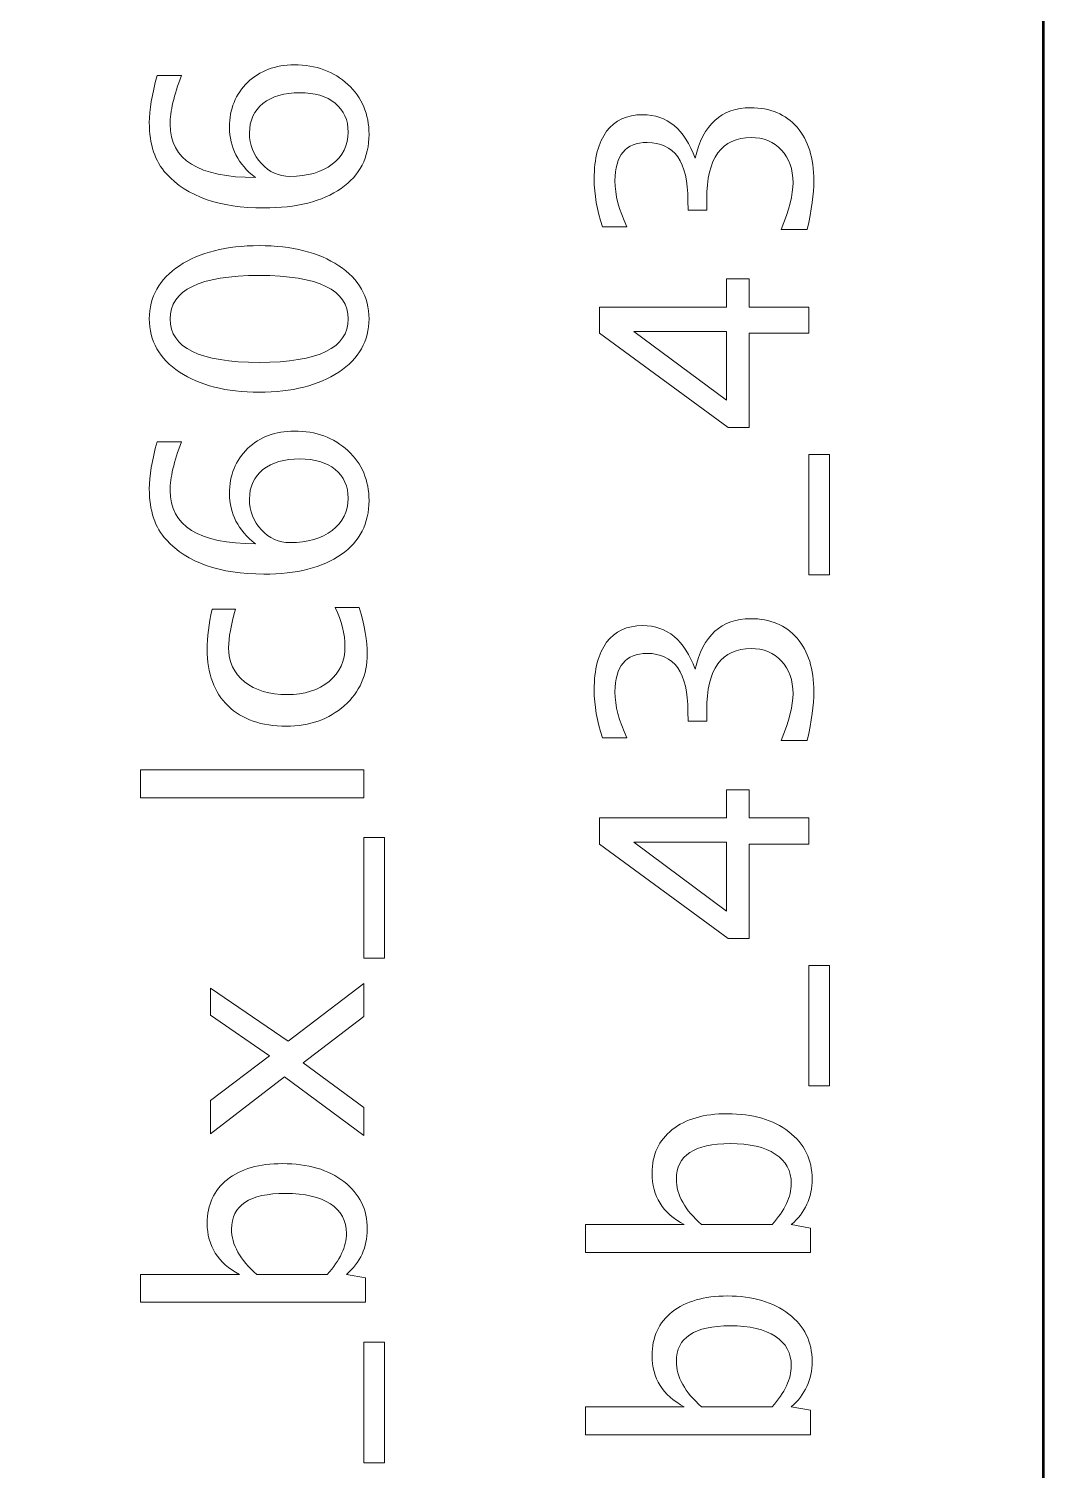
# Model space of a CAD drawing. Header units: centimetres. Extents: x -9.1 to 9.1, y -13.6 to 13.6.
# Drawn here: x 6.825 to 9.05, y 7.592 to 10.753 of the extents above; entities that cross this region are included whole.
import ezdxf

# ---------------------------------------------------------------- set-up
doc = ezdxf.new("R2010")
doc.units = ezdxf.units.CM
doc.header["$MEASUREMENT"] = 0
doc.layers.add('Layer 1', color=7, linetype='Continuous')

msp = doc.modelspace()

# ---------------------------------------------------------------- linework, layer by layer
at = {"layer": 'Layer 1', "lineweight": 53}
msp.add_open_spline([(0.15, 13.05), (0.15, 13.05), (0.15, 0.65), (0.15, 0.65), (0.15, 0.65), (0.15, 0.37386), (0.37386, 0.15), (0.65, 0.15), (0.65, 0.15), (0.65, 0.15), (8.55, 0.15), (8.55, 0.15), (8.55, 0.15), (8.82614, 0.15), (9.05, 0.37386), (9.05, 0.65), (9.05, 0.65), (9.05, 0.65), (9.05, 13.05), (9.05, 13.05), (9.05, 13.05), (9.05, 13.32614), (8.82614, 13.55), (8.55, 13.55), (8.55, 13.55), (8.55, 13.55), (0.65, 13.55), (0.65, 13.55), (0.65, 13.55), (0.37386, 13.55), (0.15, 13.32614), (0.15, 13.05)], degree=3, knots=[0, 0, 0, 0, 0.1111111, 0.1111111, 0.1111111, 0.1111111, 0.2222222, 0.2222222, 0.2222222, 0.2222222, 0.3333333, 0.3333333, 0.3333333, 0.3333333, 0.4444444, 0.4444444, 0.4444444, 0.4444444, 0.5555556, 0.5555556, 0.5555556, 0.5555556, 0.6666667, 0.6666667, 0.6666667, 0.6666667, 0.7777778, 0.7777778, 0.7777778, 0.7777778, 1, 1, 1, 1], dxfattribs=at)
at = {"layer": 'Layer 1', "color": 5, "lineweight": 9}
for points, knots in [([(7.32191, 10.42645), (7.28412, 10.45566), (7.26518, 10.49238), (7.26518, 10.53663), (7.26518, 10.53663), (7.26518, 10.57674), (7.27841, 10.60955), (7.30497, 10.63516), (7.30497, 10.63516), (7.33154, 10.66067), (7.36562, 10.67348), (7.40721, 10.67348), (7.40721, 10.67348), (7.45494, 10.67348), (7.4942, 10.65919), (7.525, 10.63051), (7.525, 10.63051), (7.5558, 10.60183), (7.57125, 10.56542), (7.57125, 10.52107), (7.57125, 10.52107), (7.57125, 10.47069), (7.55082, 10.43111), (7.51008, 10.40264), (7.51008, 10.40264), (7.46923, 10.37406), (7.41271, 10.35978), (7.34064, 10.35978), (7.34064, 10.35978), (7.24348, 10.35978), (7.17226, 10.38475), (7.12675, 10.4346), (7.12675, 10.4346), (7.10177, 10.46169), (7.08928, 10.49916), (7.08928, 10.5469), (7.08928, 10.5469), (7.08928, 10.57463), (7.095, 10.60902), (7.10643, 10.64998), (7.10643, 10.64998), (7.10643, 10.64998), (7.15977, 10.64998), (7.15977, 10.64998), (7.15977, 10.64998), (7.14326, 10.60669), (7.135, 10.57113), (7.135, 10.54319), (7.135, 10.54319), (7.135, 10.4654), (7.19734, 10.42645), (7.32191, 10.42645)], [0, 0, 0, 0, 0.0714286, 0.0714286, 0.0714286, 0.0714286, 0.1428571, 0.1428571, 0.1428571, 0.1428571, 0.2142857, 0.2142857, 0.2142857, 0.2142857, 0.2857143, 0.2857143, 0.2857143, 0.2857143, 0.3571429, 0.3571429, 0.3571429, 0.3571429, 0.4285714, 0.4285714, 0.4285714, 0.4285714, 0.5, 0.5, 0.5, 0.5, 0.5714286, 0.5714286, 0.5714286, 0.5714286, 0.6428571, 0.6428571, 0.6428571, 0.6428571, 0.7142857, 0.7142857, 0.7142857, 0.7142857, 0.7857143, 0.7857143, 0.7857143, 0.7857143, 0.8571429, 0.8571429, 0.8571429, 0.8571429, 1, 1, 1, 1]), ([(7.41927, 10.61252), (7.3853, 10.61252), (7.35842, 10.60468), (7.33863, 10.58891), (7.33863, 10.58891), (7.31884, 10.57315), (7.30899, 10.55156), (7.30899, 10.52413), (7.30899, 10.52413), (7.30899, 10.49799), (7.31767, 10.47566), (7.33514, 10.45704), (7.33514, 10.45704), (7.35249, 10.4383), (7.37345, 10.42899), (7.39789, 10.42899), (7.39789, 10.42899), (7.43642, 10.42899), (7.46732, 10.43788), (7.4906, 10.45555), (7.4906, 10.45555), (7.51389, 10.47333), (7.52553, 10.49683), (7.52553, 10.52604), (7.52553, 10.52604), (7.52553, 10.55261), (7.516, 10.57367), (7.49695, 10.58923), (7.49695, 10.58923), (7.4779, 10.60479), (7.45198, 10.61252), (7.41927, 10.61252)], [0, 0, 0, 0, 0.1111111, 0.1111111, 0.1111111, 0.1111111, 0.2222222, 0.2222222, 0.2222222, 0.2222222, 0.3333333, 0.3333333, 0.3333333, 0.3333333, 0.4444444, 0.4444444, 0.4444444, 0.4444444, 0.5555556, 0.5555556, 0.5555556, 0.5555556, 0.6666667, 0.6666667, 0.6666667, 0.6666667, 0.7777778, 0.7777778, 0.7777778, 0.7777778, 1, 1, 1, 1]), ([(8.53242, 10.31219), (8.53242, 10.31219), (8.47527, 10.31219), (8.47527, 10.31219), (8.47527, 10.31219), (8.49263, 10.35579), (8.50131, 10.38998), (8.50131, 10.41506), (8.50131, 10.41506), (8.50131, 10.44459), (8.49284, 10.46841), (8.4758, 10.48672), (8.4758, 10.48672), (8.45876, 10.50503), (8.43654, 10.51413), (8.40923, 10.51413), (8.40923, 10.51413), (8.34446, 10.51413), (8.31208, 10.46905), (8.31208, 10.37887), (8.31208, 10.37887), (8.31208, 10.37887), (8.31208, 10.35474), (8.31208, 10.35474), (8.31208, 10.35474), (8.31208, 10.35474), (8.27112, 10.35474), (8.27112, 10.35474), (8.27112, 10.35474), (8.27112, 10.35474), (8.2708, 10.37611), (8.2708, 10.37611), (8.2708, 10.37611), (8.2708, 10.46089), (8.24096, 10.50334), (8.18116, 10.50334), (8.18116, 10.50334), (8.13428, 10.50334), (8.11078, 10.47518), (8.11078, 10.41898), (8.11078, 10.41898), (8.11078, 10.38881), (8.11946, 10.35537), (8.13682, 10.31854), (8.13682, 10.31854), (8.13682, 10.31854), (8.08348, 10.31854), (8.08348, 10.31854), (8.08348, 10.31854), (8.0712, 10.35463), (8.06506, 10.38945), (8.06506, 10.42289), (8.06506, 10.42289), (8.06506, 10.46841), (8.07417, 10.50344), (8.09237, 10.52778), (8.09237, 10.52778), (8.11047, 10.55212), (8.13682, 10.5643), (8.17132, 10.5643), (8.17132, 10.5643), (8.22519, 10.5643), (8.26361, 10.53244), (8.28647, 10.46862), (8.28647, 10.46862), (8.30372, 10.5426), (8.34425, 10.57954), (8.40828, 10.57954), (8.40828, 10.57954), (8.45146, 10.57954), (8.48543, 10.56525), (8.51009, 10.53678), (8.51009, 10.53678), (8.53475, 10.50831), (8.54703, 10.46915), (8.54703, 10.4194), (8.54703, 10.4194), (8.54703, 10.39104), (8.54216, 10.35537), (8.53242, 10.31219)], [0, 0, 0, 0, 0.047619, 0.047619, 0.047619, 0.047619, 0.0952381, 0.0952381, 0.0952381, 0.0952381, 0.1428571, 0.1428571, 0.1428571, 0.1428571, 0.1904762, 0.1904762, 0.1904762, 0.1904762, 0.2380952, 0.2380952, 0.2380952, 0.2380952, 0.2857143, 0.2857143, 0.2857143, 0.2857143, 0.3333333, 0.3333333, 0.3333333, 0.3333333, 0.3809524, 0.3809524, 0.3809524, 0.3809524, 0.4285714, 0.4285714, 0.4285714, 0.4285714, 0.4761905, 0.4761905, 0.4761905, 0.4761905, 0.5238095, 0.5238095, 0.5238095, 0.5238095, 0.5714286, 0.5714286, 0.5714286, 0.5714286, 0.6190476, 0.6190476, 0.6190476, 0.6190476, 0.6666667, 0.6666667, 0.6666667, 0.6666667, 0.7142857, 0.7142857, 0.7142857, 0.7142857, 0.7619048, 0.7619048, 0.7619048, 0.7619048, 0.8095238, 0.8095238, 0.8095238, 0.8095238, 0.8571429, 0.8571429, 0.8571429, 0.8571429, 0.9047619, 0.9047619, 0.9047619, 0.9047619, 1, 1, 1, 1]), ([(7.57125, 10.11636), (7.57125, 10.06821), (7.54913, 10.02937), (7.505, 9.99994), (7.505, 9.99994), (7.46087, 9.97042), (7.40266, 9.95571), (7.33027, 9.95571), (7.33027, 9.95571), (7.25788, 9.95571), (7.19967, 9.97042), (7.15554, 9.99994), (7.15554, 9.99994), (7.1114, 10.02937), (7.08928, 10.06821), (7.08928, 10.11636), (7.08928, 10.11636), (7.08928, 10.16474), (7.1113, 10.20358), (7.15532, 10.233), (7.15532, 10.233), (7.19935, 10.26231), (7.25767, 10.27703), (7.33027, 10.27703), (7.33027, 10.27703), (7.40266, 10.27703), (7.46087, 10.26231), (7.505, 10.233), (7.505, 10.233), (7.54913, 10.20358), (7.57125, 10.16474), (7.57125, 10.11636)], [0, 0, 0, 0, 0.1111111, 0.1111111, 0.1111111, 0.1111111, 0.2222222, 0.2222222, 0.2222222, 0.2222222, 0.3333333, 0.3333333, 0.3333333, 0.3333333, 0.4444444, 0.4444444, 0.4444444, 0.4444444, 0.5555556, 0.5555556, 0.5555556, 0.5555556, 0.6666667, 0.6666667, 0.6666667, 0.6666667, 0.7777778, 0.7777778, 0.7777778, 0.7777778, 1, 1, 1, 1]), ([(7.52553, 10.11625), (7.52553, 10.17987), (7.46044, 10.21162), (7.33027, 10.21162), (7.33027, 10.21162), (7.20009, 10.21162), (7.135, 10.17987), (7.135, 10.11625), (7.135, 10.11625), (7.135, 10.05286), (7.20009, 10.02111), (7.33027, 10.02111), (7.33027, 10.02111), (7.46044, 10.02111), (7.52553, 10.05286), (7.52553, 10.11625)], [0, 0, 0, 0, 0.2, 0.2, 0.2, 0.2, 0.4, 0.4, 0.4, 0.4, 0.6, 0.6, 0.6, 0.6, 1, 1, 1, 1]), ([(8.5356, 10.0853), (8.5356, 10.0853), (8.40542, 10.0853), (8.40542, 10.0853), (8.40542, 10.0853), (8.40542, 10.0853), (8.40542, 9.87828), (8.40542, 9.87828), (8.40542, 9.87828), (8.40542, 9.87828), (8.35907, 9.87828), (8.35907, 9.87828), (8.35907, 9.87828), (8.35907, 9.87828), (8.07649, 10.0853), (8.07649, 10.0853), (8.07649, 10.0853), (8.07649, 10.0853), (8.07649, 10.14245), (8.07649, 10.14245), (8.07649, 10.14245), (8.07649, 10.14245), (8.35526, 10.14245), (8.35526, 10.14245), (8.35526, 10.14245), (8.35526, 10.14245), (8.35526, 10.20404), (8.35526, 10.20404), (8.35526, 10.20404), (8.35526, 10.20404), (8.40542, 10.20404), (8.40542, 10.20404), (8.40542, 10.20404), (8.40542, 10.20404), (8.40542, 10.14245), (8.40542, 10.14245), (8.40542, 10.14245), (8.40542, 10.14245), (8.5356, 10.14245), (8.5356, 10.14245), (8.5356, 10.14245), (8.5356, 10.14245), (8.5356, 10.0853), (8.5356, 10.0853)], [0, 0, 0, 0, 0.0833333, 0.0833333, 0.0833333, 0.0833333, 0.1666667, 0.1666667, 0.1666667, 0.1666667, 0.25, 0.25, 0.25, 0.25, 0.3333333, 0.3333333, 0.3333333, 0.3333333, 0.4166667, 0.4166667, 0.4166667, 0.4166667, 0.5, 0.5, 0.5, 0.5, 0.5833333, 0.5833333, 0.5833333, 0.5833333, 0.6666667, 0.6666667, 0.6666667, 0.6666667, 0.75, 0.75, 0.75, 0.75, 0.8333333, 0.8333333, 0.8333333, 0.8333333, 1, 1, 1, 1]), ([(8.35526, 9.93849), (8.35526, 9.93849), (8.35526, 10.08911), (8.35526, 10.08911), (8.35526, 10.08911), (8.35526, 10.08911), (8.15185, 10.08911), (8.15185, 10.08911), (8.15185, 10.08911), (8.15185, 10.08911), (8.35526, 9.93849), (8.35526, 9.93849)], [0, 0, 0, 0, 0.25, 0.25, 0.25, 0.25, 0.5, 0.5, 0.5, 0.5, 1, 1, 1, 1]), ([(7.32191, 9.62339), (7.28412, 9.6526), (7.26518, 9.68932), (7.26518, 9.73357), (7.26518, 9.73357), (7.26518, 9.77368), (7.27841, 9.80649), (7.30497, 9.8321), (7.30497, 9.8321), (7.33154, 9.85761), (7.36562, 9.87042), (7.40721, 9.87042), (7.40721, 9.87042), (7.45494, 9.87042), (7.4942, 9.85613), (7.525, 9.82745), (7.525, 9.82745), (7.5558, 9.79877), (7.57125, 9.76236), (7.57125, 9.71801), (7.57125, 9.71801), (7.57125, 9.66763), (7.55082, 9.62805), (7.51008, 9.59958), (7.51008, 9.59958), (7.46923, 9.571), (7.41271, 9.55672), (7.34064, 9.55672), (7.34064, 9.55672), (7.24348, 9.55672), (7.17226, 9.58169), (7.12675, 9.63154), (7.12675, 9.63154), (7.10177, 9.65863), (7.08928, 9.6961), (7.08928, 9.74384), (7.08928, 9.74384), (7.08928, 9.77157), (7.095, 9.80596), (7.10643, 9.84692), (7.10643, 9.84692), (7.10643, 9.84692), (7.15977, 9.84692), (7.15977, 9.84692), (7.15977, 9.84692), (7.14326, 9.80363), (7.135, 9.76807), (7.135, 9.74013), (7.135, 9.74013), (7.135, 9.66234), (7.19734, 9.62339), (7.32191, 9.62339)], [0, 0, 0, 0, 0.0714286, 0.0714286, 0.0714286, 0.0714286, 0.1428571, 0.1428571, 0.1428571, 0.1428571, 0.2142857, 0.2142857, 0.2142857, 0.2142857, 0.2857143, 0.2857143, 0.2857143, 0.2857143, 0.3571429, 0.3571429, 0.3571429, 0.3571429, 0.4285714, 0.4285714, 0.4285714, 0.4285714, 0.5, 0.5, 0.5, 0.5, 0.5714286, 0.5714286, 0.5714286, 0.5714286, 0.6428571, 0.6428571, 0.6428571, 0.6428571, 0.7142857, 0.7142857, 0.7142857, 0.7142857, 0.7857143, 0.7857143, 0.7857143, 0.7857143, 0.8571429, 0.8571429, 0.8571429, 0.8571429, 1, 1, 1, 1]), ([(7.41927, 9.80946), (7.3853, 9.80946), (7.35842, 9.80162), (7.33863, 9.78585), (7.33863, 9.78585), (7.31884, 9.77009), (7.30899, 9.7485), (7.30899, 9.72107), (7.30899, 9.72107), (7.30899, 9.69493), (7.31767, 9.6726), (7.33514, 9.65398), (7.33514, 9.65398), (7.35249, 9.63524), (7.37345, 9.62593), (7.39789, 9.62593), (7.39789, 9.62593), (7.43642, 9.62593), (7.46732, 9.63482), (7.4906, 9.65249), (7.4906, 9.65249), (7.51389, 9.67027), (7.52553, 9.69377), (7.52553, 9.72298), (7.52553, 9.72298), (7.52553, 9.74955), (7.516, 9.77061), (7.49695, 9.78617), (7.49695, 9.78617), (7.4779, 9.80173), (7.45198, 9.80946), (7.41927, 9.80946)], [0, 0, 0, 0, 0.1111111, 0.1111111, 0.1111111, 0.1111111, 0.2222222, 0.2222222, 0.2222222, 0.2222222, 0.3333333, 0.3333333, 0.3333333, 0.3333333, 0.4444444, 0.4444444, 0.4444444, 0.4444444, 0.5555556, 0.5555556, 0.5555556, 0.5555556, 0.6666667, 0.6666667, 0.6666667, 0.6666667, 0.7777778, 0.7777778, 0.7777778, 0.7777778, 1, 1, 1, 1]), ([(8.58132, 9.55506), (8.58132, 9.55506), (8.5356, 9.55506), (8.5356, 9.55506), (8.5356, 9.55506), (8.5356, 9.55506), (8.5356, 9.81923), (8.5356, 9.81923), (8.5356, 9.81923), (8.5356, 9.81923), (8.58132, 9.81923), (8.58132, 9.81923), (8.58132, 9.81923), (8.58132, 9.81923), (8.58132, 9.55506), (8.58132, 9.55506)], [0, 0, 0, 0, 0.2, 0.2, 0.2, 0.2, 0.4, 0.4, 0.4, 0.4, 0.6, 0.6, 0.6, 0.6, 1, 1, 1, 1]), ([(7.54966, 9.48358), (7.56151, 9.4441), (7.56744, 9.41003), (7.56744, 9.38134), (7.56744, 9.38134), (7.56744, 9.33583), (7.55061, 9.29815), (7.51706, 9.2682), (7.51706, 9.2682), (7.48341, 9.23825), (7.44097, 9.22322), (7.38985, 9.22322), (7.38985, 9.22322), (7.33524, 9.22322), (7.29259, 9.23804), (7.26211, 9.26767), (7.26211, 9.26767), (7.23152, 9.2973), (7.21628, 9.33868), (7.21628, 9.39181), (7.21628, 9.39181), (7.21628, 9.41796), (7.21988, 9.44739), (7.22708, 9.47977), (7.22708, 9.47977), (7.22708, 9.47977), (7.27851, 9.47977), (7.27851, 9.47977), (7.27851, 9.47977), (7.26835, 9.44537), (7.26327, 9.41733), (7.26327, 9.39573), (7.26327, 9.39573), (7.26327, 9.3644), (7.27502, 9.33932), (7.29841, 9.32059), (7.29841, 9.32059), (7.3218, 9.30185), (7.35302, 9.29244), (7.39197, 9.29244), (7.39197, 9.29244), (7.42975, 9.29244), (7.46023, 9.30217), (7.48362, 9.32154), (7.48362, 9.32154), (7.5069, 9.34091), (7.51854, 9.3662), (7.51854, 9.39763), (7.51854, 9.39763), (7.51854, 9.42548), (7.51135, 9.45405), (7.49695, 9.48358), (7.49695, 9.48358), (7.49695, 9.48358), (7.54966, 9.48358), (7.54966, 9.48358)], [0, 0, 0, 0, 0.0666667, 0.0666667, 0.0666667, 0.0666667, 0.1333333, 0.1333333, 0.1333333, 0.1333333, 0.2, 0.2, 0.2, 0.2, 0.2666667, 0.2666667, 0.2666667, 0.2666667, 0.3333333, 0.3333333, 0.3333333, 0.3333333, 0.4, 0.4, 0.4, 0.4, 0.4666667, 0.4666667, 0.4666667, 0.4666667, 0.5333333, 0.5333333, 0.5333333, 0.5333333, 0.6, 0.6, 0.6, 0.6, 0.6666667, 0.6666667, 0.6666667, 0.6666667, 0.7333333, 0.7333333, 0.7333333, 0.7333333, 0.8, 0.8, 0.8, 0.8, 0.8666667, 0.8666667, 0.8666667, 0.8666667, 1, 1, 1, 1]), ([(8.53242, 9.19162), (8.53242, 9.19162), (8.47527, 9.19162), (8.47527, 9.19162), (8.47527, 9.19162), (8.49263, 9.23522), (8.50131, 9.26941), (8.50131, 9.29449), (8.50131, 9.29449), (8.50131, 9.32402), (8.49284, 9.34784), (8.4758, 9.36615), (8.4758, 9.36615), (8.45876, 9.38446), (8.43654, 9.39356), (8.40923, 9.39356), (8.40923, 9.39356), (8.34446, 9.39356), (8.31208, 9.34848), (8.31208, 9.2583), (8.31208, 9.2583), (8.31208, 9.2583), (8.31208, 9.23417), (8.31208, 9.23417), (8.31208, 9.23417), (8.31208, 9.23417), (8.27112, 9.23417), (8.27112, 9.23417), (8.27112, 9.23417), (8.27112, 9.23417), (8.2708, 9.25554), (8.2708, 9.25554), (8.2708, 9.25554), (8.2708, 9.34032), (8.24096, 9.38277), (8.18116, 9.38277), (8.18116, 9.38277), (8.13428, 9.38277), (8.11078, 9.35461), (8.11078, 9.29841), (8.11078, 9.29841), (8.11078, 9.26824), (8.11946, 9.2348), (8.13682, 9.19797), (8.13682, 9.19797), (8.13682, 9.19797), (8.08348, 9.19797), (8.08348, 9.19797), (8.08348, 9.19797), (8.0712, 9.23406), (8.06506, 9.26888), (8.06506, 9.30232), (8.06506, 9.30232), (8.06506, 9.34784), (8.07417, 9.38287), (8.09237, 9.40721), (8.09237, 9.40721), (8.11047, 9.43155), (8.13682, 9.44373), (8.17132, 9.44373), (8.17132, 9.44373), (8.22519, 9.44373), (8.26361, 9.41187), (8.28647, 9.34805), (8.28647, 9.34805), (8.30372, 9.42203), (8.34425, 9.45897), (8.40828, 9.45897), (8.40828, 9.45897), (8.45146, 9.45897), (8.48543, 9.44468), (8.51009, 9.41621), (8.51009, 9.41621), (8.53475, 9.38774), (8.54703, 9.34858), (8.54703, 9.29883), (8.54703, 9.29883), (8.54703, 9.27047), (8.54216, 9.2348), (8.53242, 9.19162)], [0, 0, 0, 0, 0.047619, 0.047619, 0.047619, 0.047619, 0.0952381, 0.0952381, 0.0952381, 0.0952381, 0.1428571, 0.1428571, 0.1428571, 0.1428571, 0.1904762, 0.1904762, 0.1904762, 0.1904762, 0.2380952, 0.2380952, 0.2380952, 0.2380952, 0.2857143, 0.2857143, 0.2857143, 0.2857143, 0.3333333, 0.3333333, 0.3333333, 0.3333333, 0.3809524, 0.3809524, 0.3809524, 0.3809524, 0.4285714, 0.4285714, 0.4285714, 0.4285714, 0.4761905, 0.4761905, 0.4761905, 0.4761905, 0.5238095, 0.5238095, 0.5238095, 0.5238095, 0.5714286, 0.5714286, 0.5714286, 0.5714286, 0.6190476, 0.6190476, 0.6190476, 0.6190476, 0.6666667, 0.6666667, 0.6666667, 0.6666667, 0.7142857, 0.7142857, 0.7142857, 0.7142857, 0.7619048, 0.7619048, 0.7619048, 0.7619048, 0.8095238, 0.8095238, 0.8095238, 0.8095238, 0.8571429, 0.8571429, 0.8571429, 0.8571429, 0.9047619, 0.9047619, 0.9047619, 0.9047619, 1, 1, 1, 1]), ([(7.55982, 9.06637), (7.55982, 9.06637), (7.07023, 9.06637), (7.07023, 9.06637), (7.07023, 9.06637), (7.07023, 9.06637), (7.07023, 9.12733), (7.07023, 9.12733), (7.07023, 9.12733), (7.07023, 9.12733), (7.55982, 9.12733), (7.55982, 9.12733), (7.55982, 9.12733), (7.55982, 9.12733), (7.55982, 9.06637), (7.55982, 9.06637)], [0, 0, 0, 0, 0.2, 0.2, 0.2, 0.2, 0.4, 0.4, 0.4, 0.4, 0.6, 0.6, 0.6, 0.6, 1, 1, 1, 1]), ([(8.5356, 8.96473), (8.5356, 8.96473), (8.40542, 8.96473), (8.40542, 8.96473), (8.40542, 8.96473), (8.40542, 8.96473), (8.40542, 8.75771), (8.40542, 8.75771), (8.40542, 8.75771), (8.40542, 8.75771), (8.35907, 8.75771), (8.35907, 8.75771), (8.35907, 8.75771), (8.35907, 8.75771), (8.07649, 8.96473), (8.07649, 8.96473), (8.07649, 8.96473), (8.07649, 8.96473), (8.07649, 9.02188), (8.07649, 9.02188), (8.07649, 9.02188), (8.07649, 9.02188), (8.35526, 9.02188), (8.35526, 9.02188), (8.35526, 9.02188), (8.35526, 9.02188), (8.35526, 9.08347), (8.35526, 9.08347), (8.35526, 9.08347), (8.35526, 9.08347), (8.40542, 9.08347), (8.40542, 9.08347), (8.40542, 9.08347), (8.40542, 9.08347), (8.40542, 9.02188), (8.40542, 9.02188), (8.40542, 9.02188), (8.40542, 9.02188), (8.5356, 9.02188), (8.5356, 9.02188), (8.5356, 9.02188), (8.5356, 9.02188), (8.5356, 8.96473), (8.5356, 8.96473)], [0, 0, 0, 0, 0.0833333, 0.0833333, 0.0833333, 0.0833333, 0.1666667, 0.1666667, 0.1666667, 0.1666667, 0.25, 0.25, 0.25, 0.25, 0.3333333, 0.3333333, 0.3333333, 0.3333333, 0.4166667, 0.4166667, 0.4166667, 0.4166667, 0.5, 0.5, 0.5, 0.5, 0.5833333, 0.5833333, 0.5833333, 0.5833333, 0.6666667, 0.6666667, 0.6666667, 0.6666667, 0.75, 0.75, 0.75, 0.75, 0.8333333, 0.8333333, 0.8333333, 0.8333333, 1, 1, 1, 1]), ([(7.60554, 8.71458), (7.60554, 8.71458), (7.55982, 8.71458), (7.55982, 8.71458), (7.55982, 8.71458), (7.55982, 8.71458), (7.55982, 8.97875), (7.55982, 8.97875), (7.55982, 8.97875), (7.55982, 8.97875), (7.60554, 8.97875), (7.60554, 8.97875), (7.60554, 8.97875), (7.60554, 8.97875), (7.60554, 8.71458), (7.60554, 8.71458)], [0, 0, 0, 0, 0.2, 0.2, 0.2, 0.2, 0.4, 0.4, 0.4, 0.4, 0.6, 0.6, 0.6, 0.6, 1, 1, 1, 1]), ([(8.35526, 8.81792), (8.35526, 8.81792), (8.35526, 8.96854), (8.35526, 8.96854), (8.35526, 8.96854), (8.35526, 8.96854), (8.15185, 8.96854), (8.15185, 8.96854), (8.15185, 8.96854), (8.15185, 8.96854), (8.35526, 8.81792), (8.35526, 8.81792)], [0, 0, 0, 0, 0.25, 0.25, 0.25, 0.25, 0.5, 0.5, 0.5, 0.5, 1, 1, 1, 1]), ([(8.58132, 8.43449), (8.58132, 8.43449), (8.5356, 8.43449), (8.5356, 8.43449), (8.5356, 8.43449), (8.5356, 8.43449), (8.5356, 8.69866), (8.5356, 8.69866), (8.5356, 8.69866), (8.5356, 8.69866), (8.58132, 8.69866), (8.58132, 8.69866), (8.58132, 8.69866), (8.58132, 8.69866), (8.58132, 8.43449), (8.58132, 8.43449)], [0, 0, 0, 0, 0.2, 0.2, 0.2, 0.2, 0.4, 0.4, 0.4, 0.4, 0.6, 0.6, 0.6, 0.6, 1, 1, 1, 1]), ([(7.55982, 8.32575), (7.55982, 8.32575), (7.38615, 8.45391), (7.38615, 8.45391), (7.38615, 8.45391), (7.38615, 8.45391), (7.22327, 8.32956), (7.22327, 8.32956), (7.22327, 8.32956), (7.22327, 8.32956), (7.22327, 8.40226), (7.22327, 8.40226), (7.22327, 8.40226), (7.22327, 8.40226), (7.35292, 8.50048), (7.35292, 8.50048), (7.35292, 8.50048), (7.35292, 8.50048), (7.22327, 8.58939), (7.22327, 8.58939), (7.22327, 8.58939), (7.22327, 8.58939), (7.22327, 8.64897), (7.22327, 8.64897), (7.22327, 8.64897), (7.22327, 8.64897), (7.39398, 8.53255), (7.39398, 8.53255), (7.39398, 8.53255), (7.39398, 8.53255), (7.55982, 8.65913), (7.55982, 8.65913), (7.55982, 8.65913), (7.55982, 8.65913), (7.55982, 8.58642), (7.55982, 8.58642), (7.55982, 8.58642), (7.55982, 8.58642), (7.42647, 8.48502), (7.42647, 8.48502), (7.42647, 8.48502), (7.42647, 8.48502), (7.55982, 8.38692), (7.55982, 8.38692), (7.55982, 8.38692), (7.55982, 8.38692), (7.55982, 8.32575), (7.55982, 8.32575)], [0, 0, 0, 0, 0.0769231, 0.0769231, 0.0769231, 0.0769231, 0.1538462, 0.1538462, 0.1538462, 0.1538462, 0.2307692, 0.2307692, 0.2307692, 0.2307692, 0.3076923, 0.3076923, 0.3076923, 0.3076923, 0.3846154, 0.3846154, 0.3846154, 0.3846154, 0.4615385, 0.4615385, 0.4615385, 0.4615385, 0.5384615, 0.5384615, 0.5384615, 0.5384615, 0.6153846, 0.6153846, 0.6153846, 0.6153846, 0.6923077, 0.6923077, 0.6923077, 0.6923077, 0.7692308, 0.7692308, 0.7692308, 0.7692308, 0.8461538, 0.8461538, 0.8461538, 0.8461538, 1, 1, 1, 1]), ([(8.53941, 8.06914), (8.53941, 8.06914), (8.04601, 8.06914), (8.04601, 8.06914), (8.04601, 8.06914), (8.04601, 8.06914), (8.04601, 8.1301), (8.04601, 8.1301), (8.04601, 8.1301), (8.04601, 8.1301), (8.26266, 8.1301), (8.26266, 8.1301), (8.26266, 8.1301), (8.21556, 8.15508), (8.19206, 8.19265), (8.19206, 8.24272), (8.19206, 8.24272), (8.19206, 8.28325), (8.20678, 8.31511), (8.2363, 8.33839), (8.2363, 8.33839), (8.26583, 8.36167), (8.30615, 8.37332), (8.35727, 8.37332), (8.35727, 8.37332), (8.41294, 8.37332), (8.45792, 8.36009), (8.492, 8.33373), (8.492, 8.33373), (8.52618, 8.30738), (8.54322, 8.27267), (8.54322, 8.2297), (8.54322, 8.2297), (8.54322, 8.18979), (8.52798, 8.15656), (8.49739, 8.1301), (8.49739, 8.1301), (8.49739, 8.1301), (8.53941, 8.12269), (8.53941, 8.12269), (8.53941, 8.12269), (8.53941, 8.12269), (8.53941, 8.06914), (8.53941, 8.06914)], [0, 0, 0, 0, 0.0833333, 0.0833333, 0.0833333, 0.0833333, 0.1666667, 0.1666667, 0.1666667, 0.1666667, 0.25, 0.25, 0.25, 0.25, 0.3333333, 0.3333333, 0.3333333, 0.3333333, 0.4166667, 0.4166667, 0.4166667, 0.4166667, 0.5, 0.5, 0.5, 0.5, 0.5833333, 0.5833333, 0.5833333, 0.5833333, 0.6666667, 0.6666667, 0.6666667, 0.6666667, 0.75, 0.75, 0.75, 0.75, 0.8333333, 0.8333333, 0.8333333, 0.8333333, 1, 1, 1, 1]), ([(8.45538, 8.1301), (8.48342, 8.16153), (8.4975, 8.19148), (8.4975, 8.21995), (8.4975, 8.21995), (8.4975, 8.24801), (8.48575, 8.2697), (8.46236, 8.28494), (8.46236, 8.28494), (8.43897, 8.30029), (8.40606, 8.30791), (8.36351, 8.30791), (8.36351, 8.30791), (8.28477, 8.30791), (8.2454, 8.28188), (8.2454, 8.22981), (8.2454, 8.22981), (8.2454, 8.19572), (8.26382, 8.16249), (8.30076, 8.1301), (8.30076, 8.1301), (8.30076, 8.1301), (8.45538, 8.1301), (8.45538, 8.1301)], [0, 0, 0, 0, 0.1428571, 0.1428571, 0.1428571, 0.1428571, 0.2857143, 0.2857143, 0.2857143, 0.2857143, 0.4285714, 0.4285714, 0.4285714, 0.4285714, 0.5714286, 0.5714286, 0.5714286, 0.5714286, 0.7142857, 0.7142857, 0.7142857, 0.7142857, 1, 1, 1, 1]), ([(7.56363, 7.95976), (7.56363, 7.95976), (7.07023, 7.95976), (7.07023, 7.95976), (7.07023, 7.95976), (7.07023, 7.95976), (7.07023, 8.02072), (7.07023, 8.02072), (7.07023, 8.02072), (7.07023, 8.02072), (7.28688, 8.02072), (7.28688, 8.02072), (7.28688, 8.02072), (7.23978, 8.0457), (7.21628, 8.08327), (7.21628, 8.13334), (7.21628, 8.13334), (7.21628, 8.17387), (7.231, 8.20573), (7.26052, 8.22901), (7.26052, 8.22901), (7.29005, 8.25229), (7.33037, 8.26394), (7.38149, 8.26394), (7.38149, 8.26394), (7.43716, 8.26394), (7.48214, 8.25071), (7.51622, 8.22435), (7.51622, 8.22435), (7.5504, 8.198), (7.56744, 8.16329), (7.56744, 8.12032), (7.56744, 8.12032), (7.56744, 8.08041), (7.5522, 8.04718), (7.52161, 8.02072), (7.52161, 8.02072), (7.52161, 8.02072), (7.56363, 8.01331), (7.56363, 8.01331), (7.56363, 8.01331), (7.56363, 8.01331), (7.56363, 7.95976), (7.56363, 7.95976)], [0, 0, 0, 0, 0.0833333, 0.0833333, 0.0833333, 0.0833333, 0.1666667, 0.1666667, 0.1666667, 0.1666667, 0.25, 0.25, 0.25, 0.25, 0.3333333, 0.3333333, 0.3333333, 0.3333333, 0.4166667, 0.4166667, 0.4166667, 0.4166667, 0.5, 0.5, 0.5, 0.5, 0.5833333, 0.5833333, 0.5833333, 0.5833333, 0.6666667, 0.6666667, 0.6666667, 0.6666667, 0.75, 0.75, 0.75, 0.75, 0.8333333, 0.8333333, 0.8333333, 0.8333333, 1, 1, 1, 1]), ([(7.4796, 8.02072), (7.50764, 8.05215), (7.52172, 8.0821), (7.52172, 8.11057), (7.52172, 8.11057), (7.52172, 8.13863), (7.50997, 8.16032), (7.48658, 8.17556), (7.48658, 8.17556), (7.46319, 8.19091), (7.43028, 8.19853), (7.38773, 8.19853), (7.38773, 8.19853), (7.30899, 8.19853), (7.26962, 8.1725), (7.26962, 8.12043), (7.26962, 8.12043), (7.26962, 8.08634), (7.28804, 8.05311), (7.32498, 8.02072), (7.32498, 8.02072), (7.32498, 8.02072), (7.4796, 8.02072), (7.4796, 8.02072)], [0, 0, 0, 0, 0.1428571, 0.1428571, 0.1428571, 0.1428571, 0.2857143, 0.2857143, 0.2857143, 0.2857143, 0.4285714, 0.4285714, 0.4285714, 0.4285714, 0.5714286, 0.5714286, 0.5714286, 0.5714286, 0.7142857, 0.7142857, 0.7142857, 0.7142857, 1, 1, 1, 1]), ([(8.53941, 7.66951), (8.53941, 7.66951), (8.04601, 7.66951), (8.04601, 7.66951), (8.04601, 7.66951), (8.04601, 7.66951), (8.04601, 7.73047), (8.04601, 7.73047), (8.04601, 7.73047), (8.04601, 7.73047), (8.26266, 7.73047), (8.26266, 7.73047), (8.26266, 7.73047), (8.21556, 7.75545), (8.19206, 7.79302), (8.19206, 7.84309), (8.19206, 7.84309), (8.19206, 7.88362), (8.20678, 7.91548), (8.2363, 7.93876), (8.2363, 7.93876), (8.26583, 7.96204), (8.30615, 7.97369), (8.35727, 7.97369), (8.35727, 7.97369), (8.41294, 7.97369), (8.45792, 7.96046), (8.492, 7.9341), (8.492, 7.9341), (8.52618, 7.90775), (8.54322, 7.87304), (8.54322, 7.83007), (8.54322, 7.83007), (8.54322, 7.79016), (8.52798, 7.75693), (8.49739, 7.73047), (8.49739, 7.73047), (8.49739, 7.73047), (8.53941, 7.72306), (8.53941, 7.72306), (8.53941, 7.72306), (8.53941, 7.72306), (8.53941, 7.66951), (8.53941, 7.66951)], [0, 0, 0, 0, 0.0833333, 0.0833333, 0.0833333, 0.0833333, 0.1666667, 0.1666667, 0.1666667, 0.1666667, 0.25, 0.25, 0.25, 0.25, 0.3333333, 0.3333333, 0.3333333, 0.3333333, 0.4166667, 0.4166667, 0.4166667, 0.4166667, 0.5, 0.5, 0.5, 0.5, 0.5833333, 0.5833333, 0.5833333, 0.5833333, 0.6666667, 0.6666667, 0.6666667, 0.6666667, 0.75, 0.75, 0.75, 0.75, 0.8333333, 0.8333333, 0.8333333, 0.8333333, 1, 1, 1, 1]), ([(8.45538, 7.73047), (8.48342, 7.7619), (8.4975, 7.79185), (8.4975, 7.82032), (8.4975, 7.82032), (8.4975, 7.84838), (8.48575, 7.87007), (8.46236, 7.88531), (8.46236, 7.88531), (8.43897, 7.90066), (8.40606, 7.90828), (8.36351, 7.90828), (8.36351, 7.90828), (8.28477, 7.90828), (8.2454, 7.88225), (8.2454, 7.83018), (8.2454, 7.83018), (8.2454, 7.79609), (8.26382, 7.76286), (8.30076, 7.73047), (8.30076, 7.73047), (8.30076, 7.73047), (8.45538, 7.73047), (8.45538, 7.73047)], [0, 0, 0, 0, 0.1428571, 0.1428571, 0.1428571, 0.1428571, 0.2857143, 0.2857143, 0.2857143, 0.2857143, 0.4285714, 0.4285714, 0.4285714, 0.4285714, 0.5714286, 0.5714286, 0.5714286, 0.5714286, 0.7142857, 0.7142857, 0.7142857, 0.7142857, 1, 1, 1, 1]), ([(7.60554, 7.60797), (7.60554, 7.60797), (7.55982, 7.60797), (7.55982, 7.60797), (7.55982, 7.60797), (7.55982, 7.60797), (7.55982, 7.87214), (7.55982, 7.87214), (7.55982, 7.87214), (7.55982, 7.87214), (7.60554, 7.87214), (7.60554, 7.87214), (7.60554, 7.87214), (7.60554, 7.87214), (7.60554, 7.60797), (7.60554, 7.60797)], [0, 0, 0, 0, 0.2, 0.2, 0.2, 0.2, 0.4, 0.4, 0.4, 0.4, 0.6, 0.6, 0.6, 0.6, 1, 1, 1, 1])]:
    msp.add_open_spline(points, degree=3, knots=knots, dxfattribs=at)

doc.saveas('drawing.dxf')
